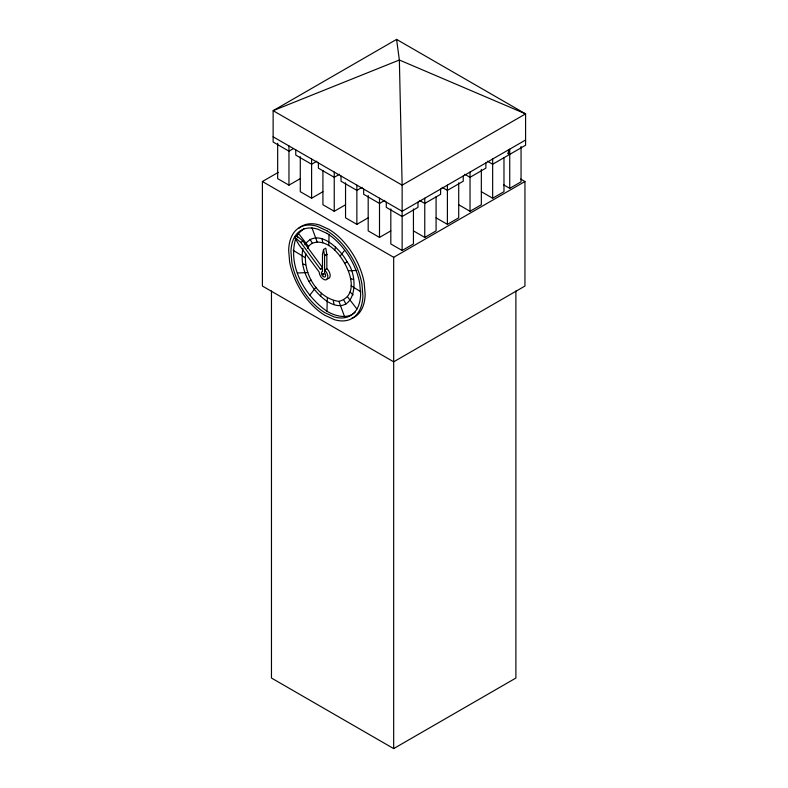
<?xml version="1.0" encoding="UTF-8"?>
<svg xmlns="http://www.w3.org/2000/svg" width="788" height="788" viewBox="0 0 788 788"><rect width="100%" height="100%" fill="white"/><g stroke="black" fill="none" stroke-linecap="round" stroke-linejoin="round"><path stroke-width="1.18" d="M355.221 312.028C347.538 319.682 335.245 316.126 326.981 311.29L327.187 301.44C355.339 318.667 360.136 278.262 347.144 261.961C340.396 248.9 317.682 226.619 304.818 244.743M329.069 234.253L328.754 245.511C344.179 254.002 364.874 294.151 338.948 301.39C317.564 298.544 303.153 273.781 305.675 253.381M327.345 297.844L327.247 301.469C310.708 290.033 298.79 268.846 302.947 248.466M326.981 311.29C304.769 295.815 287.433 265.93 295.736 238.685M323.523 249.481L322.469 254.504L322.469 271.574A2.985 1.724 60 0 0 321.908 274.923A2.985 1.724 60 0 0 325.139 276.785A2.985 1.724 60 0 0 324.577 272.796L324.577 255.795L323.523 249.481L325.789 248.171L326.843 254.494L324.577 255.795M320.489 296.298L321.415 293.303M334.683 250.052L335.599 247.058M296.81 236.567L298.406 233.386L304.168 228.569M307.478 248.348C311.201 240.094 322.341 241.118 328.754 245.511M309.704 295.313L315.929 287.285M340.16 256.07L344.445 250.554M507.63 153.167L509.738 154.379L525.586 145.238L525.586 113.876L396.581 39.4L273.131 110.675L273.131 142.037L288.969 151.178L293.195 148.745M520.71 179.073L524.946 181.516L524.946 286.054L393.675 361.83L262.414 286.054L262.414 181.516L278.292 172.355M316.884 161.195L311.605 164.249L295.766 155.098L295.766 149.878M277.662 143.258L277.662 178.62L288.969 185.15L300.287 178.62M339.52 174.266L334.24 177.31L318.391 168.169L318.391 162.939M300.287 156.664L300.287 191.691L311.605 198.221L322.922 191.691M362.145 187.327L356.865 190.381L341.027 181.23L341.027 176.01M322.922 170.602L322.922 204.752L334.24 211.282L345.548 204.752M294.485 237.149L296.751 235.839L303.016 241.108L322.548 267.713L320.283 269.023L300.75 242.418L294.485 237.149L299.115 244.96L319.15 272.008A6.186 3.576 60 0 0 325.887 279.907A6.186 3.576 60 0 0 325.523 270.954L324.577 270.008L326.843 268.708L326.843 254.416M300.75 242.418L303.016 241.108M384.78 200.398L379.501 203.442L363.662 194.301L363.662 189.071M345.548 182.796L345.548 217.823L356.865 224.353L368.183 217.823M324.558 255.716L326.823 254.406M525.586 140.008L402.136 211.282L273.131 136.807M368.183 195.523L368.183 230.884L379.501 237.415L390.818 230.884M390.818 208.928L390.818 243.955L402.136 250.486L413.444 243.955L413.444 208.928M413.444 230.884L424.762 237.415L436.079 230.884L436.079 196.734M436.079 217.823L447.397 224.353L458.714 217.823L458.714 182.796M458.714 204.752L470.022 211.282L481.34 204.752L481.34 169.39M481.34 191.691L492.658 198.221L503.975 191.691L503.975 157.541M503.571 184.796L509.738 188.352L521.055 181.821L521.055 146.46M262.414 181.516L393.675 257.302L524.946 181.516M271.466 290.969L271.466 678.044L393.675 748.6L515.894 678.044L515.894 290.969M308.955 281.395L311.28 280.213M344.819 263.143L347.144 261.961M320.283 269.023L322.469 268.806M297.342 273.003L307.763 272.549M348.326 270.806L356.58 270.451M302.533 263.881L305.636 264.827M350.463 278.528L353.566 279.474M487.378 161.195L492.658 164.249L508.496 155.098L508.496 149.878M464.743 174.266L470.022 177.31L485.871 168.169L485.871 162.939M442.117 187.327L447.397 190.381L463.236 181.23L463.236 176.01M419.482 200.398L424.762 203.442L440.6 194.301L440.6 189.071M293.205 250.328L305.035 257.577M351.064 285.778L360.963 291.846M350.099 292.072L353.142 294.889M326.843 268.708L327.788 269.644A6.186 3.576 60 0 1 330.142 275.918A6.186 3.576 60 0 1 327.119 278.568M298.406 233.386L308.472 246.378M347.626 296.968L356.954 309.024M296.751 235.839L297.903 237.789M310.088 239.266L312.275 243.206M343.824 300.149L346.001 304.089M311.959 227.811L317.15 241.965M338.948 301.39L344.543 316.658M322.046 238.744L322.775 242.753M333.324 300.602L334.053 304.601M396.581 39.4L399.358 60.006L402.136 185.15L402.136 250.486M509.738 149.159L509.738 188.352M492.658 159.018L492.658 198.221M470.022 172.089L470.022 211.282M447.397 185.15L447.397 224.353M424.762 198.221L424.762 237.415M417.975 202.142L417.975 207.362L402.136 216.513L386.287 207.362L386.287 202.142M393.675 257.302L393.675 748.6M379.501 198.221L379.501 237.415M356.865 185.15L356.865 224.353M334.24 172.089L334.24 211.282M311.605 159.018L311.605 198.221M288.969 145.957L288.969 185.15M351.409 318.5A52.52 30.328 60 0 0 365.169 294.416L364.194 282.725A52.52 30.328 60 0 0 329.187 229.466L319.534 225.023A52.52 30.328 60 0 0 298.849 228.313M322.922 273.761C323.405 276.824 325.05 273.081 322.922 273.761M525.586 113.876L402.136 185.15L273.131 110.675L399.358 60.006L525.586 113.876M326.921 230.776L317.278 226.323A52.52 30.328 60 0 0 288.664 250.239L289.629 261.941A52.52 30.328 60 0 0 324.646 315.19L334.299 319.642A52.52 30.328 60 0 0 362.904 295.727L361.938 284.025A52.52 30.328 60 0 0 326.921 230.776M326.853 233.366L317.8 229.19A49.289 28.457 60 0 0 290.949 251.638L291.856 262.621A49.289 28.457 60 0 0 324.715 312.6L333.767 316.776A49.289 28.457 60 0 0 360.628 294.328L359.712 283.345A49.289 28.457 60 0 0 326.853 233.366"/></g></svg>
